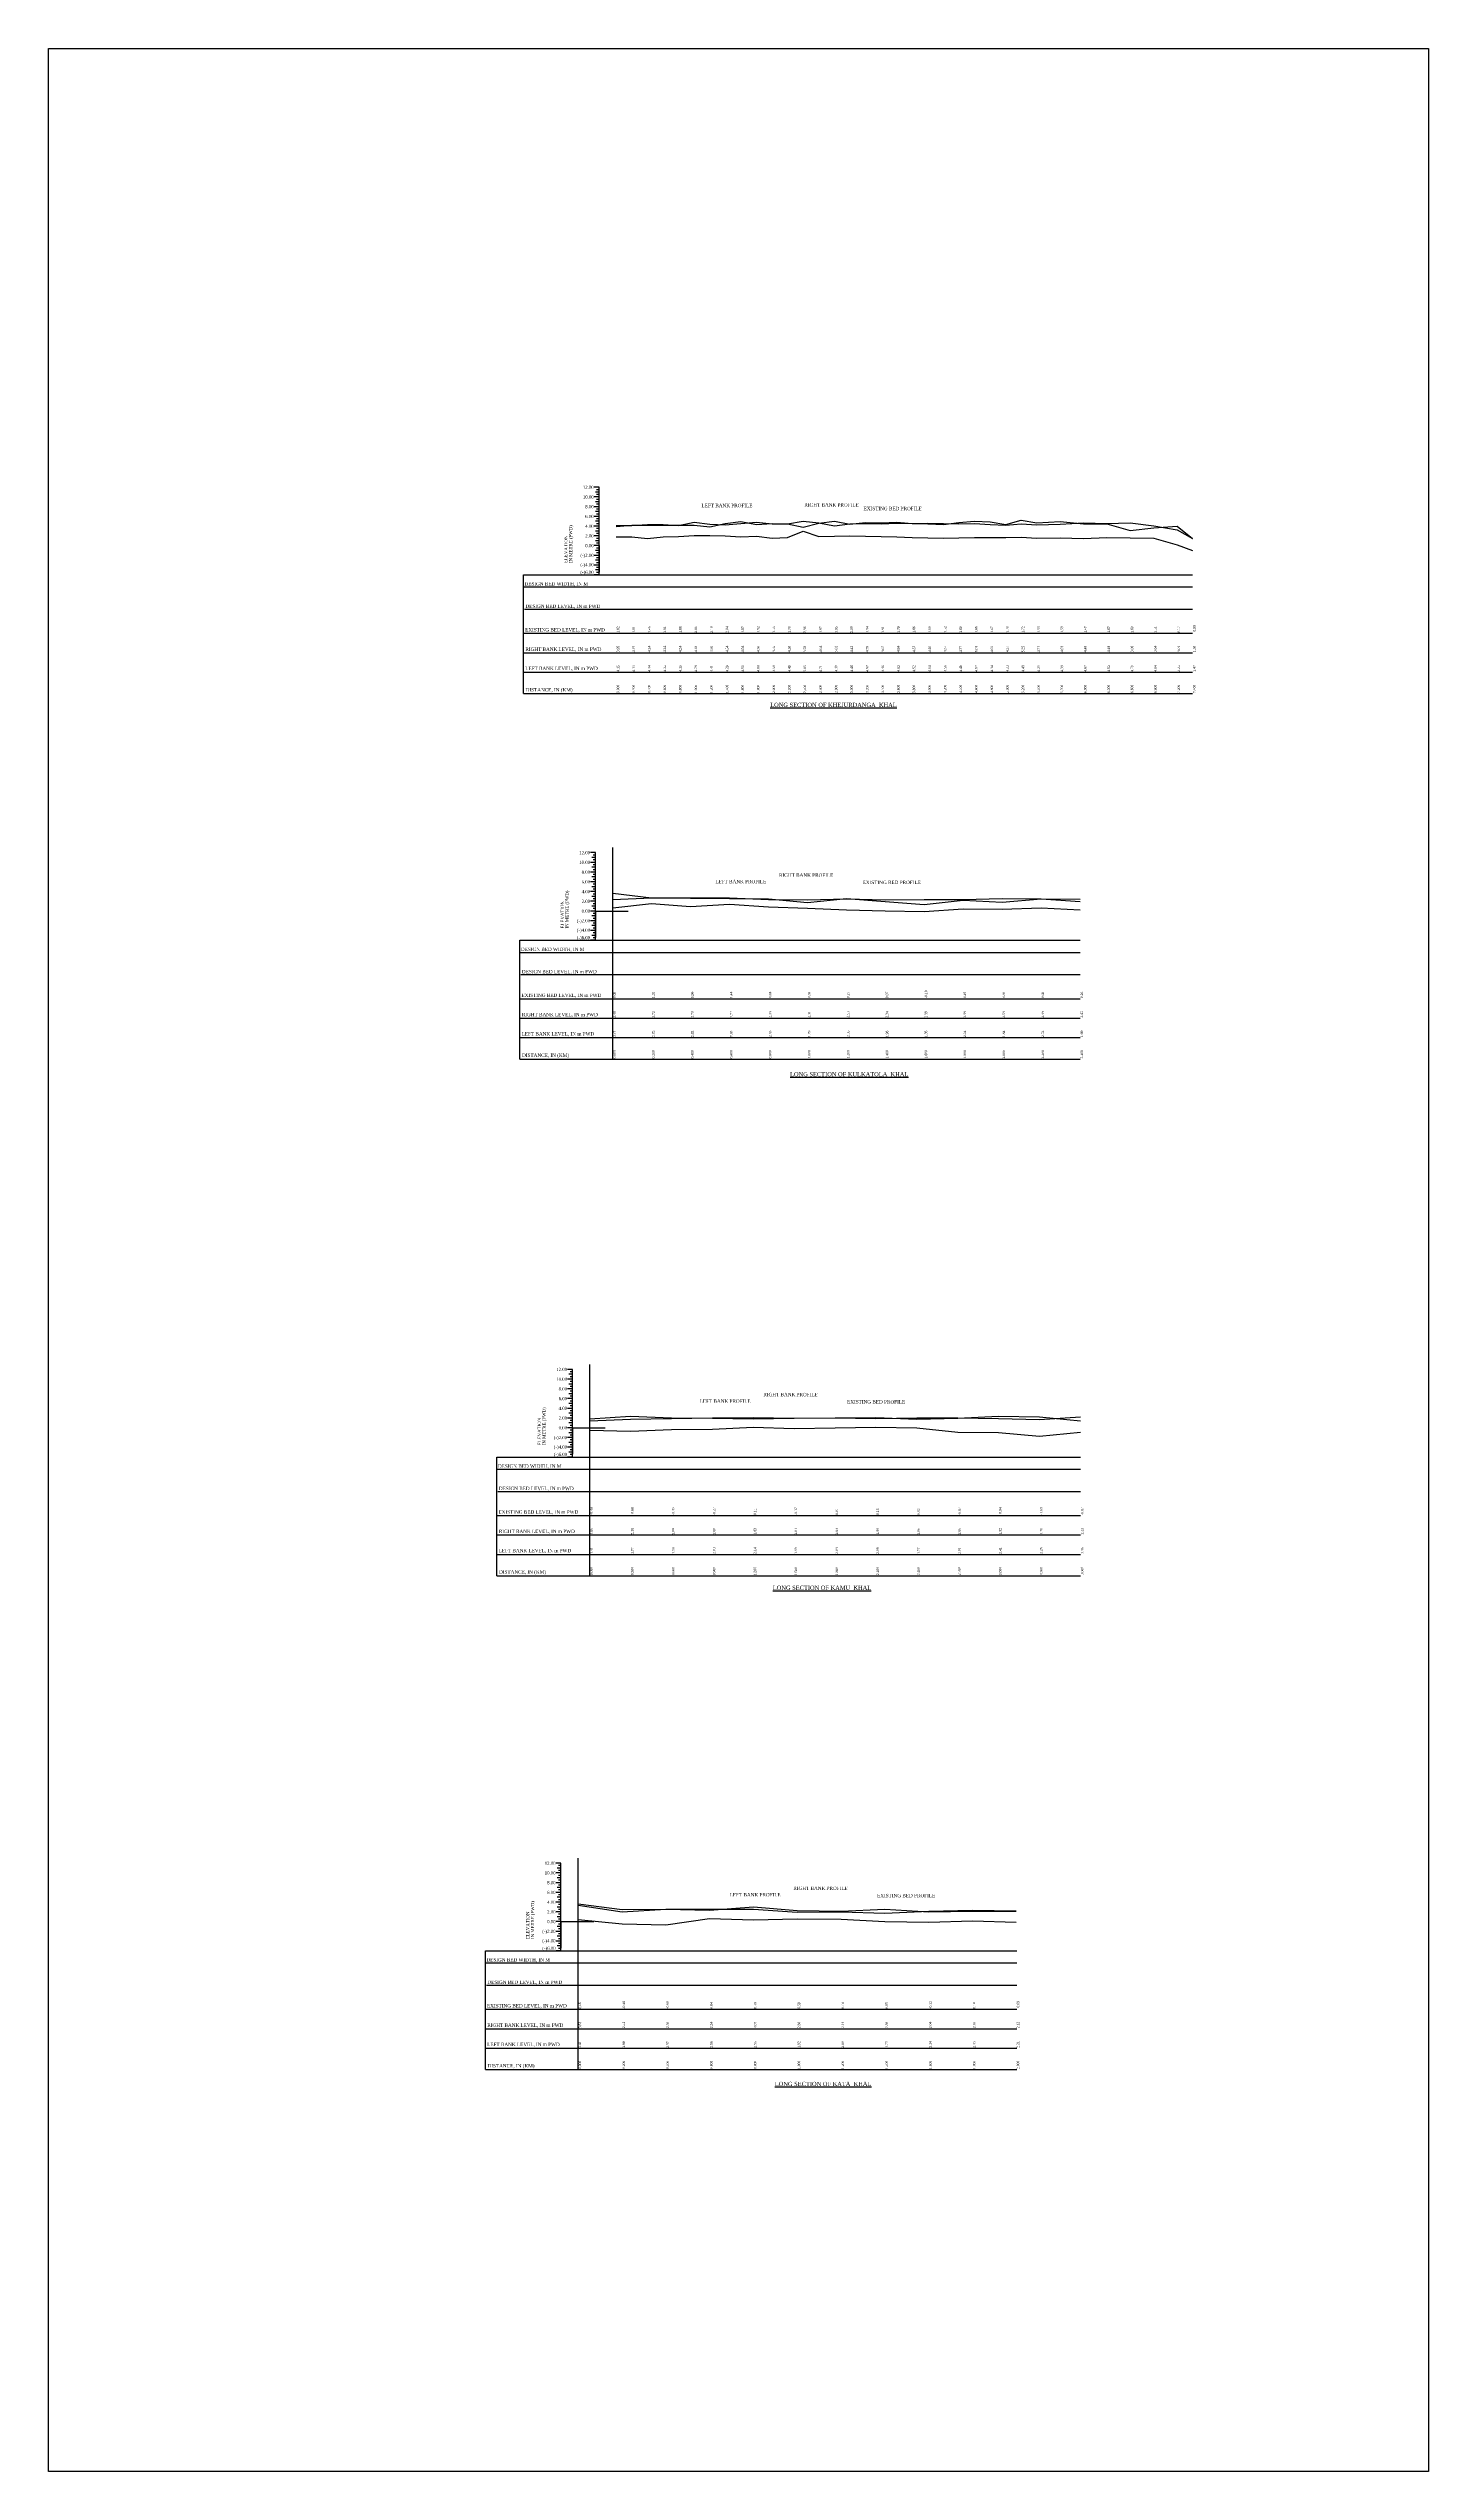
# Model space of a CAD drawing. Header units: metres. Extents: x -148477 to 168932, y -55673 to -2736.
# Drawn here: x -16271.7 to -15988.2, y -15522.4 to -15024.6 of the extents above; entities that cross this region are included whole.
import ezdxf
from ezdxf.enums import TextEntityAlignment as Align

# ---------------------------------------------------------------- set-up
doc = ezdxf.new("R2010")
doc.units = ezdxf.units.M
doc.styles.add('liza', font='times.ttf', dxfattribs={"height": 2})
doc.styles.get("Standard").update_dxf_attribs({"font": 'times.ttf'})

msp = doc.modelspace()

# ---------------------------------------------------------------- linework, layer by layer
at = {"color": 0, "lineweight": 30}
for p, q in [((-16158.6425, -15114.7601), (-16159.6425, -15114.7601)), ((-16158.6425, -15116.7601), (-16159.6425, -15116.7601)), ((-16158.6425, -15116.7601), (-16159.6425, -15116.7601)), ((-16158.6425, -15116.7601), (-16159.6425, -15116.7601)), ((-16158.6425, -15115.7601), (-16159.3925, -15115.7601)), ((-16158.6425, -15117.7601), (-16159.3925, -15117.7601)), ((-16158.6425, -15115.2601), (-16159.1425, -15115.2601)), ((-16158.6425, -15116.2601), (-16159.1425, -15116.2601)), ((-16158.6425, -15117.2601), (-16159.1425, -15117.2601)), ((-16158.6425, -15132.7601), (-16158.6425, -15114.7601)), ((-16158.6425, -15118.7601), (-16159.6425, -15118.7601)), ((-16158.6425, -15118.7601), (-16159.6425, -15118.7601)), ((-16158.6425, -15120.7601), (-16159.6425, -15120.7601)), ((-16158.6425, -15122.7601), (-16159.6425, -15122.7601)), ((-16158.6425, -15119.7601), (-16159.3925, -15119.7601)), ((-16158.6425, -15119.7601), (-16159.3925, -15119.7601)), ((-16158.6425, -15121.7601), (-16159.3925, -15121.7601)), ((-16158.6425, -15118.2601), (-16159.1425, -15118.2601)), ((-16158.6425, -15119.2601), (-16159.1425, -15119.2601)), ((-16158.6425, -15119.2601), (-16159.1425, -15119.2601)), ((-16158.6425, -15120.2601), (-16159.1425, -15120.2601)), ((-16158.6425, -15121.2601), (-16159.1425, -15121.2601)), ((-16158.6425, -15122.2601), (-16159.1425, -15122.2601)), ((-16158.6425, -15124.7601), (-16159.6425, -15124.7601)), ((-16158.6425, -15126.7601), (-16159.6425, -15126.7601)), ((-16158.6425, -15123.7601), (-16159.3925, -15123.7601)), ((-16158.6425, -15125.7601), (-16159.3925, -15125.7601)), ((-16158.6425, -15127.7601), (-16159.3925, -15127.7601)), ((-16158.6425, -15123.2601), (-16159.1425, -15123.2601)), ((-16158.6425, -15124.2601), (-16159.1425, -15124.2601)), ((-16158.6425, -15125.2601), (-16159.1425, -15125.2601)), ((-16158.6425, -15126.2601), (-16159.1425, -15126.2601)), ((-16158.6425, -15127.2601), (-16159.1425, -15127.2601)), ((-16174.1425, -15132.7601), (-16036.7199, -15132.7601)), ((-16158.6425, -15128.7601), (-16159.6425, -15128.7601)), ((-16158.6425, -15130.7601), (-16159.6425, -15130.7601)), ((-16158.6425, -15132.7601), (-16159.6425, -15132.7601)), ((-16158.6425, -15129.7601), (-16159.3925, -15129.7601)), ((-16158.6425, -15131.7601), (-16159.3925, -15131.7601)), ((-16158.6425, -15128.2601), (-16159.1425, -15128.2601)), ((-16158.6425, -15129.2601), (-16159.1425, -15129.2601)), ((-16158.6425, -15130.2601), (-16159.1425, -15130.2601)), ((-16158.6425, -15131.2601), (-16159.1425, -15131.2601)), ((-16158.6425, -15132.2601), (-16159.1425, -15132.2601)), ((-16174.1425, -15135.2547), (-16036.7199, -15135.2547)), ((-16173.9482, -15139.8073), (-16036.7199, -15139.8073)), ((-16174.1425, -15157.1601), (-16036.7199, -15157.1601)), ((-16159.3767, -15189.8301), (-16160.3767, -15189.8301)), ((-16159.3767, -15191.8301), (-16160.3767, -15191.8301)), ((-16159.3767, -15191.8301), (-16160.3767, -15191.8301)), ((-16159.3767, -15191.8301), (-16160.3767, -15191.8301)), ((-16159.3767, -15190.8301), (-16160.1267, -15190.8301)), ((-16159.3767, -15190.3301), (-16159.8767, -15190.3301)), ((-16159.3767, -15191.3301), (-16159.8767, -15191.3301)), ((-16159.3767, -15192.3301), (-16159.8767, -15192.3301)), ((-16159.3767, -15207.8301), (-16159.3767, -15189.8301)), ((-16159.3767, -15193.8301), (-16160.3767, -15193.8301)), ((-16159.3767, -15193.8301), (-16160.3767, -15193.8301)), ((-16159.3767, -15195.8301), (-16160.3767, -15195.8301)), ((-16159.3767, -15192.8301), (-16160.1267, -15192.8301)), ((-16159.3767, -15194.8301), (-16160.1267, -15194.8301)), ((-16159.3767, -15194.8301), (-16160.1267, -15194.8301)), ((-16159.3767, -15196.8301), (-16160.1267, -15196.8301)), ((-16159.3767, -15193.3301), (-16159.8767, -15193.3301)), ((-16159.3767, -15194.3301), (-16159.8767, -15194.3301)), ((-16159.3767, -15194.3301), (-16159.8767, -15194.3301)), ((-16159.3767, -15195.3301), (-16159.8767, -15195.3301)), ((-16159.3767, -15196.3301), (-16159.8767, -15196.3301)), ((-16159.3767, -15197.3301), (-16159.8767, -15197.3301)), ((-16159.3767, -15197.8301), (-16160.3767, -15197.8301)), ((-16159.3767, -15199.8301), (-16160.3767, -15199.8301)), ((-16159.3767, -15201.8301), (-16160.3767, -15201.8301)), ((-16159.3767, -15198.8301), (-16160.1267, -15198.8301)), ((-16159.3767, -15200.8301), (-16160.1267, -15200.8301)), ((-16159.3767, -15198.3301), (-16159.8767, -15198.3301)), ((-16159.3767, -15199.3301), (-16159.8767, -15199.3301)), ((-16159.3767, -15200.3301), (-16159.8767, -15200.3301)), ((-16159.3767, -15201.3301), (-16159.8767, -15201.3301)), ((-16159.3767, -15202.3301), (-16159.8767, -15202.3301)), ((-16159.3767, -15203.8301), (-16160.3767, -15203.8301)), ((-16159.3767, -15205.8301), (-16160.3767, -15205.8301)), ((-16159.3767, -15202.8301), (-16160.1267, -15202.8301)), ((-16159.3767, -15204.8301), (-16160.1267, -15204.8301)), ((-16159.3767, -15206.8301), (-16160.1267, -15206.8301)), ((-16159.3767, -15203.3301), (-16159.8767, -15203.3301)), ((-16159.3767, -15204.3301), (-16159.8767, -15204.3301)), ((-16159.3767, -15205.3301), (-16159.8767, -15205.3301)), ((-16159.3767, -15206.3301), (-16159.8767, -15206.3301)), ((-16159.3767, -15207.3301), (-16159.8767, -15207.3301)), ((-16174.8767, -15207.8301), (-16059.8253, -15207.8301)), ((-16174.8767, -15210.3247), (-16059.8253, -15210.3247)), ((-16159.3767, -15207.8301), (-16160.3767, -15207.8301)), ((-16174.6824, -15214.8772), (-16059.8253, -15214.8772)), ((-16174.8767, -15232.2301), (-16059.8253, -15232.2301)), ((-16164.1021, -15295.995), (-16165.1021, -15295.995)), ((-16164.1021, -15296.995), (-16164.8521, -15296.995)), ((-16164.1021, -15296.495), (-16164.6021, -15296.495)), ((-16164.1021, -15313.995), (-16164.1021, -15295.995)), ((-16164.1021, -15297.995), (-16165.1021, -15297.995)), ((-16164.1021, -15297.995), (-16165.1021, -15297.995)), ((-16164.1021, -15297.995), (-16165.1021, -15297.995)), ((-16164.1021, -15299.995), (-16165.1021, -15299.995)), ((-16164.1021, -15299.995), (-16165.1021, -15299.995)), ((-16164.1021, -15301.995), (-16165.1021, -15301.995)), ((-16164.1021, -15298.995), (-16164.8521, -15298.995)), ((-16164.1021, -15300.995), (-16164.8521, -15300.995)), ((-16164.1021, -15300.995), (-16164.8521, -15300.995)), ((-16164.1021, -15297.495), (-16164.6021, -15297.495)), ((-16164.1021, -15298.495), (-16164.6021, -15298.495)), ((-16164.1021, -15299.495), (-16164.6021, -15299.495)), ((-16164.1021, -15300.495), (-16164.6021, -15300.495)), ((-16164.1021, -15300.495), (-16164.6021, -15300.495)), ((-16164.1021, -15301.495), (-16164.6021, -15301.495)), ((-16164.1021, -15303.995), (-16165.1021, -15303.995)), ((-16164.1021, -15305.995), (-16165.1021, -15305.995)), ((-16164.1021, -15302.995), (-16164.8521, -15302.995)), ((-16164.1021, -15304.995), (-16164.8521, -15304.995)), ((-16164.1021, -15306.995), (-16164.8521, -15306.995)), ((-16164.1021, -15302.495), (-16164.6021, -15302.495)), ((-16164.1021, -15303.495), (-16164.6021, -15303.495)), ((-16164.1021, -15304.495), (-16164.6021, -15304.495)), ((-16164.1021, -15305.495), (-16164.6021, -15305.495)), ((-16164.1021, -15306.495), (-16164.6021, -15306.495)), ((-16164.1021, -15307.995), (-16165.1021, -15307.995)), ((-16164.1021, -15309.995), (-16165.1021, -15309.995)), ((-16164.1021, -15311.995), (-16165.1021, -15311.995)), ((-16164.1021, -15308.995), (-16164.8521, -15308.995)), ((-16164.1021, -15310.995), (-16164.8521, -15310.995)), ((-16164.1021, -15307.495), (-16164.6021, -15307.495)), ((-16164.1021, -15308.495), (-16164.6021, -15308.495)), ((-16164.1021, -15309.495), (-16164.6021, -15309.495)), ((-16164.1021, -15310.495), (-16164.6021, -15310.495)), ((-16164.1021, -15311.495), (-16164.6021, -15311.495)), ((-16179.6021, -15313.995), (-16059.7507, -15313.995)), ((-16179.6021, -15316.4896), (-16059.7507, -15316.4896)), ((-16164.1021, -15313.995), (-16165.1021, -15313.995)), ((-16164.1021, -15312.995), (-16164.8521, -15312.995)), ((-16164.1021, -15312.495), (-16164.6021, -15312.495)), ((-16164.1021, -15313.495), (-16164.6021, -15313.495)), ((-16179.4079, -15321.0421), (-16059.7507, -15321.0421)), ((-16179.6021, -15338.395), (-16059.7507, -15338.395)), ((-16166.4648, -15397.4416), (-16167.4648, -15397.4416)), ((-16166.4648, -15399.4416), (-16167.4648, -15399.4416)), ((-16166.4648, -15399.4416), (-16167.4648, -15399.4416)), ((-16166.4648, -15399.4416), (-16167.4648, -15399.4416)), ((-16166.4648, -15401.4416), (-16167.4648, -15401.4416)), ((-16166.4648, -15401.4416), (-16167.4648, -15401.4416)), ((-16166.4648, -15398.4416), (-16167.2148, -15398.4416)), ((-16166.4648, -15400.4416), (-16167.2148, -15400.4416)), ((-16166.4648, -15397.9416), (-16166.9648, -15397.9416)), ((-16166.4648, -15398.9416), (-16166.9648, -15398.9416)), ((-16166.4648, -15399.9416), (-16166.9648, -15399.9416)), ((-16166.4648, -15400.9416), (-16166.9648, -15400.9416)), ((-16166.4648, -15415.4416), (-16166.4648, -15397.4416)), ((-16166.4648, -15403.4416), (-16167.4648, -15403.4416)), ((-16166.4648, -15405.4416), (-16167.4648, -15405.4416)), ((-16166.4648, -15402.4416), (-16167.2148, -15402.4416)), ((-16166.4648, -15402.4416), (-16167.2148, -15402.4416)), ((-16166.4648, -15404.4416), (-16167.2148, -15404.4416)), ((-16166.4648, -15406.4416), (-16167.2148, -15406.4416)), ((-16166.4648, -15401.9416), (-16166.9648, -15401.9416)), ((-16166.4648, -15401.9416), (-16166.9648, -15401.9416)), ((-16166.4648, -15402.9416), (-16166.9648, -15402.9416)), ((-16166.4648, -15403.9416), (-16166.9648, -15403.9416)), ((-16166.4648, -15404.9416), (-16166.9648, -15404.9416)), ((-16166.4648, -15405.9416), (-16166.9648, -15405.9416)), ((-16166.4648, -15407.4416), (-16167.4648, -15407.4416)), ((-16166.4648, -15409.4416), (-16167.4648, -15409.4416)), ((-16166.4648, -15411.4416), (-16167.4648, -15411.4416)), ((-16166.4648, -15408.4416), (-16167.2148, -15408.4416)), ((-16166.4648, -15410.4416), (-16167.2148, -15410.4416)), ((-16166.4648, -15406.9416), (-16166.9648, -15406.9416)), ((-16166.4648, -15407.9416), (-16166.9648, -15407.9416)), ((-16166.4648, -15408.9416), (-16166.9648, -15408.9416)), ((-16166.4648, -15409.9416), (-16166.9648, -15409.9416)), ((-16166.4648, -15410.9416), (-16166.9648, -15410.9416)), ((-16181.9648, -15415.4416), (-16072.8076, -15415.4416)), ((-16166.4648, -15413.4416), (-16167.4648, -15413.4416)), ((-16166.4648, -15415.4416), (-16167.4648, -15415.4416)), ((-16166.4648, -15412.4416), (-16167.2148, -15412.4416)), ((-16166.4648, -15414.4416), (-16167.2148, -15414.4416)), ((-16166.4648, -15411.9416), (-16166.9648, -15411.9416)), ((-16166.4648, -15412.9416), (-16166.9648, -15412.9416)), ((-16166.4648, -15413.9416), (-16166.9648, -15413.9416)), ((-16166.4648, -15414.9416), (-16166.9648, -15414.9416)), ((-16181.9648, -15417.9362), (-16072.8076, -15417.9362)), ((-16181.7706, -15422.4887), (-16072.8076, -15422.4887)), ((-16181.9648, -15439.8416), (-16072.8076, -15439.8416))]:
    msp.add_line(p, q, dxfattribs=at)
at = {"lineweight": 30}
for p, q in [((-16158.6425, -15126.7601), (-16158.6425, -15132.1901)), ((-16174.1425, -15157.1601), (-16174.1425, -15132.7601)), ((-16174.1425, -15144.7601), (-16036.7199, -15144.7601)), ((-16174.1425, -15148.7601), (-16036.7199, -15148.7601)), ((-16174.1425, -15152.7601), (-16036.7199, -15152.7601)), ((-16159.3767, -15201.8301), (-16159.3767, -15207.2601)), ((-16174.8767, -15232.2301), (-16174.8767, -15207.8301)), ((-16174.8767, -15219.8301), (-16059.8253, -15219.8301)), ((-16174.8767, -15223.8301), (-16059.8253, -15223.8301)), ((-16174.8767, -15227.8301), (-16059.8253, -15227.8301)), ((-16164.1021, -15307.995), (-16164.1021, -15313.425)), ((-16179.6021, -15338.395), (-16179.6021, -15313.995)), ((-16179.6021, -15325.995), (-16059.7507, -15325.995)), ((-16179.6021, -15329.995), (-16059.7507, -15329.995)), ((-16179.6021, -15333.995), (-16059.7507, -15333.995)), ((-16166.4648, -15409.4416), (-16166.4648, -15414.8716)), ((-16181.9648, -15439.8416), (-16181.9648, -15415.4416)), ((-16181.9648, -15427.4416), (-16072.8076, -15427.4416)), ((-16181.9648, -15431.4416), (-16072.8076, -15431.4416)), ((-16181.9648, -15435.4416), (-16072.8076, -15435.4416))]:
    msp.add_line(p, q, dxfattribs=at)
at = {"color": 6, "linetype": 'Continuous', "lineweight": -3, "ltscale": 0.5}
for p, q in [((-16155.8253, -15232.2175), (-16155.8253, -15188.7873)), ((-16159.3767, -15201.8301), (-16152.6233, -15201.8301)), ((-16160.5507, -15338.3825), (-16160.5507, -15294.9522)), ((-16164.1021, -15307.995), (-16157.3487, -15307.995)), ((-16162.9134, -15439.8291), (-16162.9134, -15396.3988)), ((-16166.4648, -15409.4416), (-16159.7114, -15409.4416))]:
    msp.add_line(p, q, dxfattribs=at)
msp.add_lwpolyline([(-16271.7469, -15024.6184), (-15988.2243, -15024.6184), (-15988.2243, -15522.4144), (-16271.7469, -15522.4144)], close=True, dxfattribs=at)
at = {"color": 0, "lineweight": 30}
for points in [[(-16163.6425, -15130.4601, 0, 0, 0), (-16163.6425, -15122.7135, 0.2767, 0, 0), (-16163.6425, -15122.1601, 0, 0, 0)], [(-16164.3767, -15205.5301, 0, 0, 0), (-16164.3767, -15197.7834, 0.2767, 0, 0), (-16164.3767, -15197.2301, 0, 0, 0)], [(-16169.1021, -15311.695, 0, 0, 0), (-16169.1021, -15303.9483, 0.2767, 0, 0), (-16169.1021, -15303.395, 0, 0, 0)], [(-16171.4648, -15413.1416, 0, 0, 0), (-16171.4648, -15405.3949, 0.2767, 0, 0), (-16171.4648, -15404.8416, 0, 0, 0)]]:
    msp.add_lwpolyline(points, format="xyseb", dxfattribs=at)
at = {"color": 3, "linetype": 'Continuous', "lineweight": -3, "ltscale": 0.5}
for points in [[(-16155.0911, -15122.8101), (-16151.8911, -15122.5701), (-16148.6911, -15122.5201), (-16145.4911, -15122.5241), (-16142.2911, -15122.5241), (-16139.0911, -15122.5801), (-16135.8911, -15122.9001), (-16132.6911, -15122.2201), (-16129.4911, -15121.8201), (-16126.2911, -15122.4001), (-16123.0911, -15122.2101), (-16119.8911, -15122.2601), (-16116.6911, -15122.9801), (-16113.4911, -15122.1201), (-16110.2911, -15121.7401), (-16107.0911, -15122.3401), (-16103.8911, -15121.9801), (-16100.6911, -15122.0901), (-16097.4911, -15121.9201), (-16094.2911, -15122.1901), (-16091.0911, -15122.3001), (-16087.8911, -15122.3901), (-16084.6911, -15121.9901), (-16081.4911, -15121.7301), (-16078.2911, -15121.8401), (-16075.0911, -15122.3901), (-16071.8911, -15121.5101), (-16068.6911, -15122.0501), (-16063.8911, -15121.8301), (-16059.0911, -15122.2801), (-16054.2911, -15122.2701), (-16049.4911, -15123.6801), (-16044.6911, -15123.1201), (-16039.8911, -15122.7501), (-16036.6911, -15125.2601)], [(-16155.8253, -15199.4301), (-16147.8253, -15199.1101), (-16139.8253, -15199.1301), (-16131.8253, -15199.1101), (-16123.8253, -15199.4801), (-16115.8253, -15199.5201), (-16107.8253, -15199.3001), (-16099.8253, -15199.4901), (-16091.8253, -15199.4401), (-16083.8253, -15199.4401), (-16075.8253, -15199.2401), (-16067.8253, -15199.3401), (-16059.8253, -15199.3801)], [(-16160.5507, -15306.135), (-16152.1507, -15305.611), (-16143.7507, -15305.915), (-16135.3507, -15305.991), (-16126.9507, -15306.165), (-16118.5507, -15305.985), (-16110.1507, -15305.955), (-16101.7507, -15306.095), (-16093.3507, -15305.935), (-16084.9507, -15305.935), (-16076.5507, -15306.075), (-16068.1507, -15306.295), (-16059.7507, -15305.765)], [(-16162.9134, -15405.8116), (-16153.9134, -15406.9316), (-16144.9134, -15406.8816), (-16135.9134, -15407.1016), (-16126.9134, -15406.3716), (-16117.9134, -15407.1416), (-16108.9134, -15407.3016), (-16099.9134, -15406.8816), (-16090.9134, -15407.4016), (-16081.9134, -15407.2816), (-16072.9134, -15407.3216)]]:
    msp.add_lwpolyline(points, dxfattribs=at)
at = {"color": 6, "linetype": 'Continuous', "lineweight": -3, "ltscale": 0.5}
for points in [[(-16155.0911, -15122.6101), (-16151.8911, -15122.6301), (-16148.6911, -15122.4201), (-16145.4911, -15122.4101), (-16142.2911, -15122.6101), (-16139.0911, -15121.9701), (-16135.8911, -15122.3501), (-16132.6911, -15122.4701), (-16129.4911, -15122.2101), (-16126.2911, -15121.9601), (-16123.0911, -15122.2601), (-16119.8911, -15122.2701), (-16116.6911, -15121.7101), (-16113.4911, -15122.0501), (-16110.2911, -15122.6601), (-16107.0911, -15122.3001), (-16103.8911, -15122.1901), (-16100.6911, -15122.3001), (-16097.4911, -15122.1301), (-16094.2911, -15122.2401), (-16091.0911, -15122.1201), (-16087.8911, -15122.2001), (-16084.6911, -15122.2701), (-16081.4911, -15122.1901), (-16078.2911, -15122.4201), (-16075.0911, -15122.5301), (-16071.8911, -15122.2801), (-16068.6911, -15122.5101), (-16063.8911, -15122.3701), (-16059.0911, -15122.0901), (-16054.2911, -15122.2301), (-16049.4911, -15122.0601), (-16044.6911, -15122.7201), (-16039.8911, -15123.5101), (-16036.6911, -15125.2901)], [(-16155.8253, -15198.1201), (-16147.8253, -15199.0801), (-16139.8253, -15199.2101), (-16131.8253, -15199.2501), (-16123.8253, -15199.3001), (-16115.8253, -15200.0401), (-16107.8253, -15199.2801), (-16099.8253, -15199.8501), (-16091.8253, -15200.4801), (-16083.8253, -15199.5901), (-16075.8253, -15199.9901), (-16067.8253, -15199.3101), (-16059.8253, -15199.8401)], [(-16160.5507, -15306.585), (-16152.1507, -15306.221), (-16143.7507, -15306.095), (-16135.3507, -15305.965), (-16126.9507, -15305.855), (-16118.5507, -15306.005), (-16110.1507, -15305.955), (-16101.7507, -15305.905), (-16093.3507, -15306.225), (-16084.9507, -15305.985), (-16076.5507, -15305.585), (-16068.1507, -15305.745), (-16059.7507, -15306.535)], [(-16162.9134, -15406.0316), (-16153.9134, -15407.4516), (-16144.9134, -15406.8716), (-16135.9134, -15406.8816), (-16126.9134, -15406.8816), (-16117.9134, -15407.5216), (-16108.9134, -15407.4416), (-16099.9134, -15407.7116), (-16090.9134, -15407.3016), (-16081.9134, -15407.0916), (-16072.9134, -15407.2316)]]:
    msp.add_lwpolyline(points, dxfattribs=at)
at = {"color": 6, "lineweight": 30}
for points in [[(-16137.639, -15118.5328, 0, 0, 0), (-16138.3441, -15118.5324, 0, 0, 0), (-16138.8983, -15120.8821, 0.2996, 0, 0), (-16139.1752, -15121.9641, 0, 0, 0)], [(-16134.8057, -15195.7962, 0, 0, 0), (-16135.5108, -15195.7959, 0, 0, 0), (-16136.0651, -15198.1455, 0.2996, 0, 0), (-16136.3419, -15199.2275, 0, 0, 0)], [(-16138.0145, -15302.5217, 0, 0, 0), (-16138.7196, -15302.5214, 0, 0, 0), (-16139.2739, -15304.871, 0.2996, 0, 0), (-16139.5507, -15305.953, 0, 0, 0)], [(-16131.852, -15403.9513, 0, 0, 0), (-16132.5571, -15403.951, 0, 0, 0), (-16133.1114, -15406.3007, 0.2996, 0, 0), (-16133.3882, -15407.3826, 0, 0, 0)]]:
    msp.add_lwpolyline(points, format="xyseb", dxfattribs=at)
at = {"color": 3, "lineweight": 30}
for points in [[(-16116.586, -15118.39, 0, 0, 0), (-16117.7423, -15118.3962, 0, 0, 0), (-16118.3618, -15121.3874, 0.2996, 0, 0), (-16118.591, -15122.5228, 0, 0, 0)], [(-16121.7943, -15194.4227, 0, 0, 0), (-16122.9505, -15194.429, 0, 0, 0), (-16123.5701, -15197.4202, 0.2996, 0, 0), (-16123.7992, -15198.5555, 0, 0, 0)], [(-16125.0031, -15301.1482, 0, 0, 0), (-16126.1594, -15301.1545, 0, 0, 0), (-16126.7789, -15304.1457, 0.2996, 0, 0), (-16127.0081, -15305.2811, 0, 0, 0)], [(-16118.8406, -15402.5779, 0, 0, 0), (-16119.9968, -15402.5841, 0, 0, 0), (-16120.6164, -15405.5753, 0.2996, 0, 0), (-16120.8455, -15406.7107, 0, 0, 0)]]:
    msp.add_lwpolyline(points, format="xyseb", dxfattribs=at)
at = {"color": 4, "lineweight": 30}
for points in [[(-16104.4068, -15119.1997, 0, 0, 0), (-16105.2787, -15119.1804, 0, 0, 0), (-16106.2543, -15123.3101, 0.2996, 0, 0), (-16106.5478, -15124.5594, 0, 0, 0)], [(-16104.6052, -15195.997, 0, 0, 0), (-16105.4772, -15195.9777, 0, 0, 0), (-16106.4528, -15200.1075, 0.2996, 0, 0), (-16106.7463, -15201.3567, 0, 0, 0)], [(-16107.8141, -15302.7225, 0, 0, 0), (-16108.686, -15302.7033, 0, 0, 0), (-16109.6616, -15306.833, 0.2996, 0, 0), (-16109.9551, -15308.0822, 0, 0, 0)], [(-16101.6515, -15404.1522, 0, 0, 0), (-16102.5234, -15404.1329, 0, 0, 0), (-16103.499, -15408.2626, 0.2996, 0, 0), (-16103.7925, -15409.5119, 0, 0, 0)]]:
    msp.add_lwpolyline(points, format="xyseb", dxfattribs=at)
at = {"color": 4, "linetype": 'Continuous', "lineweight": -3, "ltscale": 0.5}
for points in [[(-16155.0911, -15124.9401), (-16151.8911, -15124.9501), (-16148.6911, -15125.3001), (-16145.4911, -15124.9501), (-16142.2911, -15124.8801), (-16139.0911, -15124.7001), (-16135.8911, -15124.6601), (-16132.6911, -15124.7201), (-16129.4911, -15124.9401), (-16126.2911, -15124.8401), (-16123.0911, -15125.2101), (-16119.8911, -15125.0601), (-16116.6911, -15123.8001), (-16113.4911, -15124.8901), (-16110.2911, -15124.8101), (-16107.0911, -15124.7601), (-16103.8911, -15124.8201), (-16100.6911, -15124.8501), (-16097.4911, -15124.9701), (-16094.2911, -15125.1001), (-16091.0911, -15125.1601), (-16087.8911, -15125.2401), (-16084.6911, -15125.1601), (-16081.4911, -15125.1101), (-16078.2911, -15125.0901), (-16075.0911, -15125.0601), (-16071.8911, -15125.0401), (-16068.6911, -15125.2301), (-16063.8911, -15125.1701), (-16059.0911, -15125.2901), (-16054.2911, -15125.0901), (-16049.4911, -15125.1601), (-16044.6911, -15125.2501), (-16039.8911, -15126.5901), (-16036.6911, -15127.7501)], [(-16155.8253, -15201.1501), (-16147.8253, -15200.2801), (-16139.8253, -15200.8701), (-16131.8253, -15200.3901), (-16123.8253, -15200.9901), (-16115.8253, -15201.2501), (-16107.8253, -15201.5601), (-16099.8253, -15201.7601), (-16091.8253, -15201.9301), (-16083.8253, -15201.3401), (-16075.8253, -15201.4401), (-16067.8253, -15201.1501), (-16059.8253, -15201.5701)], [(-16160.5507, -15308.485), (-16152.1507, -15308.656), (-16143.7507, -15308.345), (-16135.3507, -15308.262), (-16126.9507, -15307.885), (-16118.5507, -15308.165), (-16110.1507, -15307.985), (-16101.7507, -15307.845), (-16093.3507, -15307.975), (-16084.9507, -15308.865), (-16076.5507, -15308.935), (-16068.1507, -15309.685), (-16059.7507, -15308.865)], [(-16162.9134, -15408.9816), (-16153.9134, -15409.9216), (-16144.9134, -15410.1216), (-16135.9134, -15408.8016), (-16126.9134, -15409.0516), (-16117.9134, -15408.8516), (-16108.9134, -15408.9616), (-16099.9134, -15409.4116), (-16090.9134, -15409.5616), (-16081.9134, -15409.2616), (-16072.9134, -15409.5316)]]:
    msp.add_lwpolyline(points, dxfattribs=at)

# ---------------------------------------------------------------- texts
at = {"color": 0, "lineweight": 30}
for s, p in [('12.00', (-16159.7425, -15115.0851)), ('10.00', (-16159.7425, -15117.0851)), ('4.00', (-16159.7425, -15123.0851)), ('8.00', (-16159.7425, -15119.0851)), ('6.00', (-16159.7425, -15121.0851)), ('0.00', (-16159.7425, -15127.0851)), ('2.00', (-16159.7425, -15125.0851)), ('(-)2.00', (-16159.7425, -15129.0851)), ('(-)4.00', (-16159.7425, -15131.0101)), ('(-)6.00', (-16159.7425, -15132.5445)), ('12.00', (-16160.4767, -15190.1551)), ('10.00', (-16160.4767, -15192.1551)), ('4.00', (-16160.4767, -15198.1551)), ('8.00', (-16160.4767, -15194.1551)), ('6.00', (-16160.4767, -15196.1551)), ('0.00', (-16160.4767, -15202.1551)), ('2.00', (-16160.4767, -15200.1551)), ('(-)2.00', (-16160.4767, -15204.1551)), ('(-)4.00', (-16160.4767, -15206.0801)), ('(-)6.00', (-16160.4767, -15207.6144)), ('12.00', (-16165.2021, -15296.32)), ('10.00', (-16165.2021, -15298.32)), ('8.00', (-16165.2021, -15300.32)), ('6.00', (-16165.2021, -15302.32)), ('4.00', (-16165.2021, -15304.32)), ('2.00', (-16165.2021, -15306.32)), ('(-)2.00', (-16165.2021, -15310.32)), ('(-)4.00', (-16165.2021, -15312.245)), ('0.00', (-16165.2021, -15308.32)), ('(-)6.00', (-16165.2021, -15313.7793)), ('12.00', (-16167.5648, -15397.7666)), ('10.00', (-16167.5648, -15399.7666)), ('8.00', (-16167.5648, -15401.7666)), ('4.00', (-16167.5648, -15405.7666)), ('6.00', (-16167.5648, -15403.7666)), ('(-)2.00', (-16167.5648, -15411.7666)), ('0.00', (-16167.5648, -15409.7666)), ('2.00', (-16167.5648, -15407.7666)), ('(-)4.00', (-16167.5648, -15413.6916)), ('(-)6.00', (-16167.5648, -15415.226))]:
    msp.add_text(s, height=0.65, dxfattribs=at).set_placement(p, align=Align.RIGHT)
for s, p in [('IN METRE (PWD)', (-16164.1425, -15130.3301)), ('ELEVATION', (-16165.1425, -15130.3301)), ('ELEVATION', (-16165.8767, -15205.4001)), ('IN METRE (PWD)', (-16164.8767, -15205.4001)), ('ELEVATION', (-16170.6021, -15311.565)), ('IN METRE (PWD)', (-16169.6021, -15311.565)), ('IN METRE (PWD)', (-16171.9648, -15413.0116)), ('ELEVATION', (-16172.9648, -15413.0116))]:
    msp.add_text(s, height=0.65, rotation=90, dxfattribs=at).set_placement(p)
at = {"color": 3, "lineweight": 30, "char_height": 0.7, "attachment_point": 1}
for insert in [(-16116.4632, -15118.0506), (-16121.6714, -15194.0834), (-16124.8802, -15300.8089), (-16118.7177, -15402.2385)]:
    msp.add_mtext('RIGHT BANK PROFILE', dxfattribs=dict(at, insert=insert))
at = {"color": 6, "lineweight": 30, "char_height": 0.7, "attachment_point": 1}
for insert in [(-16137.5741, -15118.1566), (-16134.7408, -15195.42), (-16137.9497, -15302.1455), (-16131.7871, -15403.5752)]:
    msp.add_mtext('LEFT BANK PROFILE', dxfattribs=dict(at, insert=insert))
at = {"color": 4, "lineweight": 30, "char_height": 0.7, "attachment_point": 1}
for insert in [(-16104.2752, -15118.7843), (-16104.4736, -15195.5816), (-16107.6825, -15302.3071), (-16101.5199, -15403.7368)]:
    msp.add_mtext('EXISTING BED PROFILE', dxfattribs=dict(at, insert=insert))
at = {"color": 0, "lineweight": 30, "char_height": 0.7, "attachment_point": 1}
for s, insert in [('DESIGN BED WIDTH, IN M', (-16173.9446, -15134.266)), ('DESIGN BED LEVEL, IN m PWD', (-16173.754, -15138.8544)), ('EXISTING BED LEVEL, IN m PWD', (-16173.8247, -15143.703)), ('RIGHT BANK LEVEL, IN m PWD', (-16173.7698, -15147.6779)), ('LEFT BANK LEVEL, IN m PWD', (-16173.7926, -15151.6277)), ('DISTANCE, IN (KM)', (-16173.7143, -15156.0208)), ('DESIGN BED WIDTH, IN M', (-16174.6789, -15209.336)), ('DESIGN BED LEVEL, IN m PWD', (-16174.4882, -15213.9244)), ('EXISTING BED LEVEL, IN m PWD', (-16174.5589, -15218.7729)), ('LEFT BANK LEVEL, IN m PWD', (-16174.5269, -15226.6976)), ('RIGHT BANK LEVEL, IN m PWD', (-16174.504, -15222.7479)), ('DISTANCE, IN (KM)', (-16174.4485, -15231.0907)), ('DESIGN BED WIDTH, IN M', (-16179.4043, -15315.5009)), ('DESIGN BED LEVEL, IN m PWD', (-16179.2136, -15320.0893)), ('EXISTING BED LEVEL, IN m PWD', (-16179.2843, -15324.9378)), ('RIGHT BANK LEVEL, IN m PWD', (-16179.2294, -15328.9128)), ('LEFT BANK LEVEL, IN m PWD', (-16179.2523, -15332.8625)), ('DISTANCE, IN (KM)', (-16179.174, -15337.2556)), ('DESIGN BED WIDTH, IN M', (-16181.767, -15416.9475)), ('DESIGN BED LEVEL, IN m PWD', (-16181.5763, -15421.5359)), ('EXISTING BED LEVEL, IN m PWD', (-16181.647, -15426.3844)), ('RIGHT BANK LEVEL, IN m PWD', (-16181.5922, -15430.3594)), ('LEFT BANK LEVEL, IN m PWD', (-16181.615, -15434.3091)), ('DISTANCE, IN (KM)', (-16181.5367, -15438.7022))]:
    msp.add_mtext(s, dxfattribs=dict(at, insert=insert))
at = {"color": 6, "linetype": 'Continuous', "lineweight": -3, "ltscale": 0.5, "char_height": 0.5, "width": 2.15, "attachment_point": 1, "rotation": 90, "style": 'liza'}
for s, insert in [('1.82', (-16154.9911, -15144.6601)), ('3.95', (-16154.9911, -15148.6601)), ('1.81', (-16151.7911, -15144.6601)), ('4.19', (-16151.7911, -15148.6601)), ('1.46', (-16148.5911, -15144.6601)), ('4.24', (-16148.5911, -15148.6601)), ('1.81', (-16145.3911, -15144.6601)), ('4.24', (-16145.3911, -15148.6601)), ('1.88', (-16142.1911, -15144.6601)), ('4.24', (-16142.1911, -15148.6601)), ('2.06', (-16138.9911, -15144.6601)), ('4.18', (-16138.9911, -15148.6601)), ('2.10', (-16135.7911, -15144.6601)), ('3.86', (-16135.7911, -15148.6601)), ('2.04', (-16132.5911, -15144.6601)), ('4.54', (-16132.5911, -15148.6601)), ('1.82', (-16129.3911, -15144.6601)), ('4.94', (-16129.3911, -15148.6601)), ('1.92', (-16126.1911, -15144.6601)), ('4.36', (-16126.1911, -15148.6601)), ('1.55', (-16122.9911, -15144.6601)), ('4.55', (-16122.9911, -15148.6601)), ('1.70', (-16119.7911, -15144.6601)), ('4.50', (-16119.7911, -15148.6601)), ('3.78', (-16116.5911, -15148.6601)), ('2.96', (-16116.5911, -15144.6601)), ('1.87', (-16113.3911, -15144.6601)), ('4.64', (-16113.3911, -15148.6601)), ('5.02', (-16110.1911, -15148.6601)), ('1.95', (-16110.1911, -15144.6601)), ('2.00', (-16106.9911, -15144.6601)), ('4.42', (-16106.9911, -15148.6601)), ('4.78', (-16103.7911, -15148.6601)), ('1.94', (-16103.7911, -15144.6601)), ('1.91', (-16100.5911, -15144.6601)), ('4.67', (-16100.5911, -15148.6601)), ('4.84', (-16097.3911, -15148.6601)), ('1.79', (-16097.3911, -15144.6601)), ('1.66', (-16094.1911, -15144.6601)), ('4.57', (-16094.1911, -15148.6601)), ('1.60', (-16090.9911, -15144.6601)), ('4.46', (-16090.9911, -15148.6601)), ('1.52', (-16087.7911, -15144.6601)), ('4.37', (-16087.7911, -15148.6601)), ('1.60', (-16084.5911, -15144.6601)), ('4.77', (-16084.5911, -15148.6601)), ('5.03', (-16081.3911, -15148.6601)), ('1.65', (-16081.3911, -15144.6601)), ('1.67', (-16078.1911, -15144.6601)), ('4.92', (-16078.1911, -15148.6601)), ('1.70', (-16074.9911, -15144.6601)), ('4.37', (-16074.9911, -15148.6601)), ('1.72', (-16071.7911, -15144.6601)), ('5.25', (-16071.7911, -15148.6601)), ('1.53', (-16068.5911, -15144.6601)), ('4.71', (-16068.5911, -15148.6601)), ('1.59', (-16063.7911, -15144.6601)), ('4.93', (-16063.7911, -15148.6601)), ('4.48', (-16058.9911, -15148.6601)), ('1.47', (-16058.9911, -15144.6601)), ('1.67', (-16054.1911, -15144.6601)), ('4.49', (-16054.1911, -15148.6601)), ('1.60', (-16049.3911, -15144.6601)), ('3.08', (-16049.3911, -15148.6601)), ('3.64', (-16044.5911, -15148.6601)), ('1.51', (-16044.5911, -15144.6601)), ('0.17', (-16039.7911, -15144.6601)), ('4.01', (-16039.7911, -15148.6601)), ('-0.99', (-16036.5911, -15144.6601)), ('1.50', (-16036.5911, -15148.6601)), ('4.15', (-16154.9911, -15152.6601)), ('4.13', (-16151.7911, -15152.6601)), ('4.34', (-16148.5911, -15152.6601)), ('4.35', (-16145.3911, -15152.6601)), ('4.15', (-16142.1911, -15152.6601)), ('4.79', (-16138.9911, -15152.6601)), ('4.41', (-16135.7911, -15152.6601)), ('4.29', (-16132.5911, -15152.6601)), ('4.55', (-16129.3911, -15152.6601)), ('4.80', (-16126.1911, -15152.6601)), ('4.50', (-16122.9911, -15152.6601)), ('4.49', (-16119.7911, -15152.6601)), ('5.05', (-16116.5911, -15152.6601)), ('4.71', (-16113.3911, -15152.6601)), ('4.10', (-16110.1911, -15152.6601)), ('4.46', (-16106.9911, -15152.6601)), ('4.57', (-16103.7911, -15152.6601)), ('4.46', (-16100.5911, -15152.6601)), ('4.63', (-16097.3911, -15152.6601)), ('4.52', (-16094.1911, -15152.6601)), ('4.64', (-16090.9911, -15152.6601)), ('4.56', (-16087.7911, -15152.6601)), ('4.49', (-16084.5911, -15152.6601)), ('4.57', (-16081.3911, -15152.6601)), ('4.34', (-16078.1911, -15152.6601)), ('4.23', (-16074.9911, -15152.6601)), ('4.48', (-16071.7911, -15152.6601)), ('4.25', (-16068.5911, -15152.6601)), ('4.39', (-16063.7911, -15152.6601)), ('4.67', (-16058.9911, -15152.6601)), ('4.53', (-16054.1911, -15152.6601)), ('4.70', (-16049.3911, -15152.6601)), ('4.04', (-16044.5911, -15152.6601)), ('3.25', (-16039.7911, -15152.6601)), ('1.47', (-16036.5911, -15152.6601)), ('0.000', (-16154.9924, -15157.0538)), ('0.200', (-16151.7924, -15157.0538)), ('0.400', (-16148.5924, -15157.0538)), ('0.600', (-16145.3924, -15157.0538)), ('0.800', (-16142.1924, -15157.0538)), ('1.000', (-16138.9924, -15157.0538)), ('1.200', (-16135.7924, -15157.0538)), ('1.400', (-16132.5924, -15157.0538)), ('1.600', (-16129.3924, -15157.0538)), ('1.800', (-16126.1924, -15157.0538)), ('2.000', (-16122.9924, -15157.0538)), ('2.200', (-16119.7924, -15157.0538)), ('2.400', (-16116.5924, -15157.0538)), ('2.600', (-16113.3924, -15157.0538)), ('2.800', (-16110.1924, -15157.0538)), ('3.000', (-16106.9924, -15157.0538)), ('3.200', (-16103.7924, -15157.0538)), ('3.400', (-16100.5924, -15157.0538)), ('3.600', (-16097.3924, -15157.0538)), ('3.800', (-16094.1924, -15157.0538)), ('4.000', (-16090.9924, -15157.0538)), ('4.200', (-16087.7924, -15157.0538)), ('4.400', (-16084.5924, -15157.0538)), ('4.600', (-16081.3924, -15157.0538)), ('4.800', (-16078.1924, -15157.0538)), ('5.000', (-16074.9924, -15157.0538)), ('5.200', (-16071.7924, -15157.0538)), ('5.400', (-16068.5924, -15157.0538)), ('5.700', (-16063.7924, -15157.0538)), ('6.000', (-16058.9924, -15157.0538)), ('6.300', (-16054.1924, -15157.0538)), ('6.600', (-16049.3924, -15157.0538)), ('6.900', (-16044.5924, -15157.0538)), ('7.200', (-16039.7924, -15157.0538)), ('7.400', (-16036.5924, -15157.0538)), ('0.68', (-16155.7253, -15219.7301)), ('2.40', (-16155.7253, -15223.7301)), ('2.72', (-16147.7253, -15223.7301)), ('1.55', (-16147.7253, -15219.7301)), ('0.96', (-16139.7253, -15219.7301)), ('2.70', (-16139.7253, -15223.7301)), ('2.72', (-16131.7253, -15223.7301)), ('1.44', (-16131.7253, -15219.7301)), ('0.84', (-16123.7253, -15219.7301)), ('2.35', (-16123.7253, -15223.7301)), ('0.58', (-16115.7253, -15219.7301)), ('2.31', (-16115.7253, -15223.7301)), ('0.27', (-16107.7253, -15219.7301)), ('2.53', (-16107.7253, -15223.7301)), ('0.07', (-16099.7253, -15219.7301)), ('2.34', (-16099.7253, -15223.7301)), ('-0.10', (-16091.7253, -15219.7301)), ('2.39', (-16091.7253, -15223.7301)), ('0.49', (-16083.7253, -15219.7301)), ('2.39', (-16083.7253, -15223.7301)), ('0.39', (-16075.7253, -15219.7301)), ('2.59', (-16075.7253, -15223.7301)), ('0.68', (-16067.7253, -15219.7301)), ('2.49', (-16067.7253, -15223.7301)), ('0.26', (-16059.7253, -15219.7301)), ('2.45', (-16059.7253, -15223.7301)), ('3.71', (-16155.7253, -15227.7301)), ('2.75', (-16147.7253, -15227.7301)), ('2.62', (-16139.7253, -15227.7301)), ('2.58', (-16131.7253, -15227.7301)), ('2.53', (-16123.7253, -15227.7301)), ('1.79', (-16115.7253, -15227.7301)), ('2.55', (-16107.7253, -15227.7301)), ('1.98', (-16099.7253, -15227.7301)), ('1.35', (-16091.7253, -15227.7301)), ('2.24', (-16083.7253, -15227.7301)), ('1.84', (-16075.7253, -15227.7301)), ('2.52', (-16067.7253, -15227.7301)), ('1.99', (-16059.7253, -15227.7301)), ('0.000', (-16155.7253, -15232.1175)), ('0.200', (-16147.7253, -15232.1175)), ('0.400', (-16139.7253, -15232.1175)), ('0.600', (-16131.7253, -15232.1175)), ('0.800', (-16123.7253, -15232.1175)), ('1.000', (-16115.7253, -15232.1175)), ('1.200', (-16107.7253, -15232.1175)), ('1.400', (-16099.7253, -15232.1175)), ('1.600', (-16091.7253, -15232.1175)), ('1.800', (-16083.7253, -15232.1175)), ('2.000', (-16075.7253, -15232.1175)), ('2.200', (-16067.7253, -15232.1175)), ('2.400', (-16059.7253, -15232.1175)), ('-0.49', (-16160.4507, -15325.895)), ('-0.66', (-16152.0507, -15325.895)), ('-0.35', (-16143.6507, -15325.895)), ('-0.27', (-16135.2507, -15325.895)), ('0.11', (-16126.8507, -15325.895)), ('-0.17', (-16118.4507, -15325.895)), ('0.01', (-16110.0507, -15325.895)), ('0.15', (-16101.6507, -15325.895)), ('0.02', (-16093.2507, -15325.895)), ('-0.87', (-16084.8507, -15325.895)), ('-0.94', (-16076.4507, -15325.895)), ('-1.69', (-16068.0507, -15325.895)), ('-0.87', (-16059.6507, -15325.895)), ('1.86', (-16160.4507, -15329.895)), ('2.38', (-16152.0507, -15329.895)), ('2.08', (-16143.6507, -15329.895)), ('2.00', (-16135.2507, -15329.895)), ('1.83', (-16126.8507, -15329.895)), ('2.01', (-16118.4507, -15329.895)), ('2.04', (-16110.0507, -15329.895)), ('1.90', (-16101.6507, -15329.895)), ('2.06', (-16093.2507, -15329.895)), ('2.06', (-16084.8507, -15329.895)), ('1.92', (-16076.4507, -15329.895)), ('1.70', (-16068.0507, -15329.895)), ('2.23', (-16059.6507, -15329.895)), ('0.000', (-16160.4507, -15338.2825)), ('1.41', (-16160.4507, -15333.895)), ('0.300', (-16152.0507, -15338.2825)), ('1.77', (-16152.0507, -15333.895)), ('1.90', (-16143.6507, -15333.895)), ('0.600', (-16143.6507, -15338.2825)), ('2.03', (-16135.2507, -15333.895)), ('0.900', (-16135.2507, -15338.2825)), ('1.200', (-16126.8507, -15338.2825)), ('2.14', (-16126.8507, -15333.895)), ('1.500', (-16118.4507, -15338.2825)), ('1.99', (-16118.4507, -15333.895)), ('2.04', (-16110.0507, -15333.895)), ('1.800', (-16110.0507, -15338.2825)), ('2.09', (-16101.6507, -15333.895)), ('2.100', (-16101.6507, -15338.2825)), ('2.400', (-16093.2507, -15338.2825)), ('1.77', (-16093.2507, -15333.895)), ('2.01', (-16084.8507, -15333.895)), ('2.700', (-16084.8507, -15338.2825)), ('3.000', (-16076.4507, -15338.2825)), ('2.41', (-16076.4507, -15333.895)), ('3.300', (-16068.0507, -15338.2825)), ('2.25', (-16068.0507, -15333.895)), ('3.600', (-16059.6507, -15338.2825)), ('1.46', (-16059.6507, -15333.895)), ('0.46', (-16162.8134, -15427.3416)), ('-0.48', (-16153.8134, -15427.3416)), ('-0.68', (-16144.8134, -15427.3416)), ('0.64', (-16135.8134, -15427.3416)), ('0.39', (-16126.8134, -15427.3416)), ('0.59', (-16117.8134, -15427.3416)), ('0.48', (-16108.8134, -15427.3416)), ('0.03', (-16099.8134, -15427.3416)), ('-0.12', (-16090.8134, -15427.3416)), ('0.18', (-16081.8134, -15427.3416)), ('-0.09', (-16072.8134, -15427.3416)), ('3.63', (-16162.8134, -15431.3416)), ('2.51', (-16153.8134, -15431.3416)), ('2.56', (-16144.8134, -15431.3416)), ('2.34', (-16135.8134, -15431.3416)), ('3.07', (-16126.8134, -15431.3416)), ('2.30', (-16117.8134, -15431.3416)), ('2.14', (-16108.8134, -15431.3416)), ('2.56', (-16099.8134, -15431.3416)), ('2.04', (-16090.8134, -15431.3416)), ('2.16', (-16081.8134, -15431.3416)), ('2.12', (-16072.8134, -15431.3416)), ('3.41', (-16162.8167, -15435.3505)), ('1.99', (-16153.8167, -15435.3505)), ('2.57', (-16144.8167, -15435.3505)), ('2.56', (-16135.8167, -15435.3505)), ('2.56', (-16126.8167, -15435.3505)), ('1.92', (-16117.8167, -15435.3505)), ('2.00', (-16108.8167, -15435.3505)), ('1.73', (-16099.8167, -15435.3505)), ('2.14', (-16090.8167, -15435.3505)), ('2.35', (-16081.8167, -15435.3505)), ('2.21', (-16072.8167, -15435.3505)), ('0.000', (-16162.814, -15439.7379)), ('0.200', (-16153.814, -15439.7379)), ('0.400', (-16144.814, -15439.7379)), ('0.600', (-16135.814, -15439.7379)), ('0.800', (-16126.814, -15439.7379)), ('1.000', (-16117.814, -15439.7379)), ('1.200', (-16108.814, -15439.7379)), ('1.400', (-16099.814, -15439.7379)), ('1.600', (-16090.814, -15439.7379)), ('1.800', (-16081.814, -15439.7379)), ('2.000', (-16072.814, -15439.7379))]:
    msp.add_mtext(s, dxfattribs=dict(at, insert=insert))
at = {"color": 0, "linetype": 'ByBlock', "lineweight": 30, "char_height": 0.861585, "width": 43.932388, "attachment_point": 1}
for s, insert in [('\\pi-861.6,l861.6,t3.705e+004;{\\LLONG SECTION OF KHEJURDANGA  KHAL }', (-16123.4665, -15159.042)), ('\\pi-861.6,l861.6,t3.705e+004;{\\LLONG SECTION OF KULKATOLA  KHAL }', (-16119.3982, -15234.9143)), ('\\pi-861.6,l861.6,t3.705e+004;{\\LLONG SECTION OF KAMU  KHAL }', (-16122.9395, -15340.4253)), ('\\pi-861.6,l861.6,t3.705e+004;{\\LLONG SECTION OF KATA  KHAL }', (-16122.5296, -15442.3546))]:
    msp.add_mtext(s, dxfattribs=dict(at, insert=insert))

doc.saveas('drawing.dxf')
